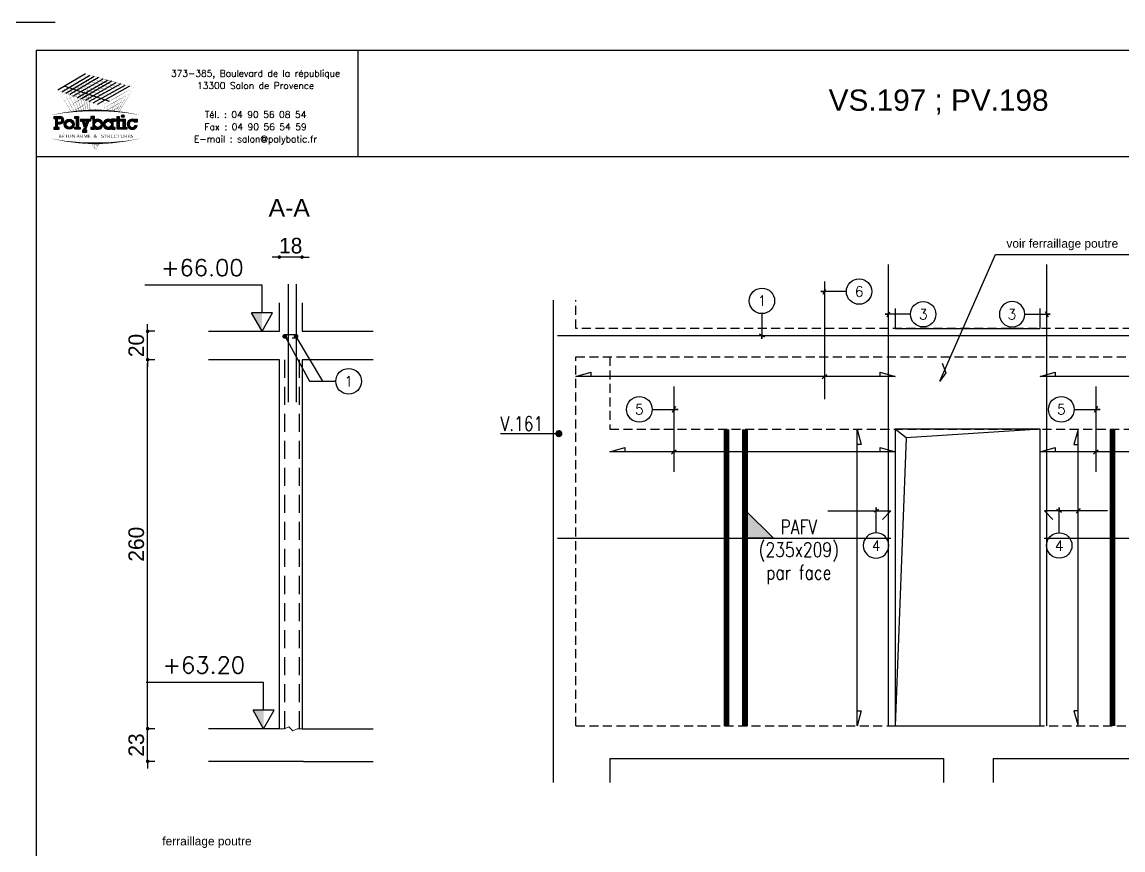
# Model space of a CAD drawing. Header units: metres. Extents: x -5618 to 118954, y -306 to 4637.
# Drawn here: x 106846 to 107621, y 1010 to 1594 of the extents above; entities that cross this region are included whole.
import ezdxf
from ezdxf.enums import TextEntityAlignment as Align

# ---------------------------------------------------------------- set-up
doc = ezdxf.new("R2010")
doc.units = ezdxf.units.M
doc.linetypes.add('CACHE', pattern=[9.525, 6.35, -3.175])
doc.linetypes.add('CACHEX2', pattern=[19.05, 12.7, -6.35])
for name, color, linetype in [('COTATION', 1, 'Continuous'), ('GO-FER-HA', 140, 'Continuous'), ('GO-TEXTE', 9, 'Continuous'), ('K_ENT_M_Building_V.76', 7, 'Continuous'), ('STR_COTATION', 1, 'Continuous'), ('STR_TS', 22, 'Continuous'), ('STR_TS_TXT', 7, 'Continuous'), ('STR_VOI-POT', 6, 'Continuous')]:
    doc.layers.add(name, color=color, linetype=linetype)
doc.layers.add('Kofragna_forma', color=7, linetype='Continuous', lineweight=70)
doc.styles.add('ARIAL', font='ARIAL.TTF')
doc.styles.add('GrDimensions', font='simplex.shx')
doc.styles.add('POLYBATIC', font='TIMES.TTF')
doc.styles.add('schéma', font='simplex.shx')
doc.styles.add('TEXTE', font='romans.shx')
doc.styles.add('TEXTE TS', font='romans.shx', dxfattribs={"width": 0.7, "oblique": 15})
doc.styles.add('TEXTEBA', font='ARIAL.TTF')
doc.dimstyles.new('COUPE-20', dxfattribs={"dimscale": 0.5, "dimtxt": 22, "dimasz": 5, "dimexe": 0.05, "dimexo": 0, "dimgap": 5, "dimtad": 1, "dimdec": 0, "dimdsep": 46, "dimtxsty": 'Standard', "dimblk1": 'DOT', "dimblk2": 'DOT', "dimsah": 1, "dimcen": 0, "dimdle": 150, "dimclrd": 1, "dimclre": 1, "dimclrt": 7, "dimadec": 0, "dimazin": 0, "dimtfac": 1, "dimtdec": 0, "dimtix": 1, "dimtmove": 2, "dimatfit": 3, "dimldrblk": 'DOT', "dimfxl": 0, "dimtvp": 1, "dimtolj": 1, "dimtzin": 0, "dimarcsym": 0})

# ---------------------------------------------------------------- blocks, each defined once
blk = doc.blocks.new('A$C492E529B')
h = blk.add_hatch(color=256)
h.paths.add_polyline_path([(-1.983, 0.1), (-2.083, 0.1), (-2.083, 0.3), (-1.933, 0.3, 1), (-1.933, 0.7), (-2.283, 0.7), (-2.283, 0.6), (-2.183, 0.6), (-2.183, 0.1), (-2.283, 0.1), (-2.283, 0), (-1.983, 0)])
h.paths.add_polyline_path([(-2.083, 0.4), (-2.083, 0.6), (-1.933, 0.6, -1), (-1.933, 0.4)], flags=16)
for color, points in [(256, [(-0.938, 0.7), (-1.138, 0.7), (-1.138, 0.6), (-1.038, 0.6), (-1.038, 0.1), (-1.138, 0.1), (-1.138, 0), (-0.838, 0), (-0.838, 0.1), (-0.938, 0.1)]), (256, [(1.393, 0.55), (1.292, 0.55), (1.292, 0.7), (1.193, 0.7), (1.193, 0.55), (1.093, 0.55), (1.093, 0.45), (1.193, 0.45), (1.193, 0), (1.393, 0), (1.393, 0.1), (1.292, 0.1), (1.292, 0.45), (1.393, 0.45)]), (140, [(1.413, 0.725, 1), (1.563, 0.725, 1)]), (256, [(-0.367, 0.45), (-0.268, 0.45), (-0.268, 0.55), (-0.523, 0.55), (-0.523, 0.45), (-0.473, 0.45), (-0.543, 0.253), (-0.612, 0.45), (-0.562, 0.45), (-0.562, 0.55), (-0.818, 0.55), (-0.818, 0.45), (-0.718, 0.45), (-0.595, 0.101), (-0.648, -0.05), (-0.718, -0.05), (-0.718, -0.15), (-0.468, -0.15), (-0.468, -0.05), (-0.543, -0.05)]), (256, [(1.613, 0.55), (1.413, 0.55), (1.413, 0.45), (1.513, 0.45), (1.513, 0.1), (1.413, 0.1), (1.413, 0), (1.712, 0), (1.712, 0.1), (1.613, 0.1)]), (256, [(2.13, 0.4), (2.283, 0.4), (2.283, 0.55), (2.183, 0.55), (2.183, 0.487, 3.359496), (2.272, 0.2), (2.166, 0.2, -3.125802)])]:
    blk.add_hatch(color=color).paths.add_polyline_path(points)
h = blk.add_hatch(color=256)
h.paths.add_polyline_path([(-0.047, 0.487), (-0.047, 0.7), (-0.248, 0.7), (-0.248, 0.6), (-0.147, 0.6), (-0.147, 0.1), (-0.248, 0.1), (-0.248, 0), (-0.047, 0), (-0.047, 0.063, 2.12132)])
h.paths.add_polyline_path([(-0.047, 0.275, -1), (0.303, 0.275, -1)], flags=16)
h = blk.add_hatch(color=256)
h.paths.add_polyline_path([(-1.158, 0.275, 1), (-1.708, 0.275, 1)])
h.paths.add_polyline_path([(-1.608, 0.275, -1), (-1.258, 0.275, -1)], flags=16)
h = blk.add_hatch(color=256)
h.paths.add_polyline_path([(1.073, 0.1), (0.973, 0.1), (0.973, 0.45), (1.073, 0.45), (1.073, 0.55), (0.873, 0.55), (0.873, 0.487, 2.12132), (0.873, 0.063), (0.873, 0), (1.073, 0)])
h.paths.add_polyline_path([(0.523, 0.275, -1), (0.873, 0.275, -1)], flags=16)
for p, q in [((-0.595, 0.101), (-0.718, 0.45)), ((-0.648, -0.05), (-0.595, 0.101)), ((-0.543, 0.253), (-0.612, 0.45)), ((-0.543, -0.05), (-0.367, 0.45)), ((-0.543, 0.253), (-0.473, 0.45)), ((0.873, 0.55), (0.873, 0.487)), ((1.073, 0.55), (0.873, 0.55)), ((0.873, 0.063), (0.873, 0)), ((0.973, 0.1), (0.973, 0.45)), ((0.973, 0.45), (1.073, 0.45)), ((1.073, 0.1), (0.973, 0.1)), ((1.073, 0.45), (1.073, 0.55)), ((1.073, 0), (1.073, 0.1)), ((2.166, 0.2), (2.272, 0.2)), ((0.873, 0), (1.073, 0))]:
    blk.add_line(p, q)
for points in [[(-2.283, 0.7), (-1.933, 0.7)], [(-2.283, 0.7), (-2.283, 0.6), (-2.183, 0.6), (-2.183, 0.1), (-2.283, 0.1), (-2.283, 0), (-1.983, 0), (-1.983, 0.1), (-2.083, 0.1), (-2.083, 0.3), (-1.933, 0.3)], [(-1.138, 0.7), (-0.938, 0.7), (-0.938, 0.1), (-0.838, 0.1), (-0.838, 0), (-1.138, 0), (-1.138, 0.1), (-1.038, 0.1), (-1.038, 0.6), (-1.138, 0.6), (-1.138, 0.7)], [(-0.248, 0.7), (-0.248, 0.6), (-0.147, 0.6), (-0.147, 0.1), (-0.248, 0.1), (-0.248, 0), (-0.047, 0), (-0.047, 0.063)], [(-0.047, 0.487), (-0.047, 0.7), (-0.248, 0.7)], [(1.093, 0.55), (1.193, 0.55), (1.193, 0.7), (1.292, 0.7), (1.292, 0.55), (1.393, 0.55), (1.393, 0.45), (1.292, 0.45), (1.292, 0.1), (1.393, 0.1), (1.393, 0), (1.193, 0), (1.193, 0.45), (1.093, 0.45)], [(-2.083, 0.4), (-2.083, 0.6), (-1.933, 0.6)], [(-2.083, 0.4), (-1.933, 0.4)], [(-0.818, 0.55), (-0.562, 0.55)], [(-0.818, 0.55), (-0.818, 0.45), (-0.718, 0.45)], [(-0.612, 0.45), (-0.562, 0.45), (-0.562, 0.55)], [(-0.523, 0.55), (-0.268, 0.55), (-0.268, 0.45), (-0.367, 0.45)], [(-0.473, 0.45), (-0.523, 0.45), (-0.523, 0.55)], [(1.093, 0.45), (1.093, 0.55)], [(1.413, 0.45), (1.413, 0.55), (1.613, 0.55), (1.613, 0.1), (1.712, 0.1), (1.712, 0), (1.413, 0), (1.413, 0.1), (1.513, 0.1), (1.513, 0.45), (1.413, 0.45)], [(2.183, 0.487), (2.183, 0.55), (2.283, 0.55), (2.283, 0.4), (2.13, 0.4)], [(-0.648, -0.05), (-0.718, -0.05), (-0.718, -0.15), (-0.468, -0.15), (-0.468, -0.05), (-0.543, -0.05)]]:
    blk.add_lwpolyline(points)
at = {"color": 140}
blk.add_circle((1.488, 0.725), 0.075, dxfattribs=at)
for centre, radius in [((-1.433, 0.275), 0.275), ((-1.433, 0.275), 0.175), ((0.128, 0.275), 0.175), ((0.698, 0.275), 0.175)]:
    blk.add_circle(centre, radius)
for centre, radius, start, end in [((-1.933, 0.5), 0.2, 270, 90), ((-1.933, 0.5), 0.1, 270, 90), ((0.128, 0.275), 0.275, 230.4788, 129.5212), ((0.698, 0.275), 0.275, 50.4788, 309.5212), ((2.008, 0.275), 0.275, 50.4788, 344.17338), ((2.008, 0.275), 0.175, 45.58469, 334.62307)]:
    blk.add_arc(centre, radius, start, end)
blk = doc.blocks.new('POLYBATIC')
at = {"color": 140}
for p, q in [((-0.43, 3.281), (-1.602, 2.578)), ((-1.435, 2.518), (-0.241, 3.228)), ((-1.268, 2.457), (-0.053, 3.175)), ((0.135, 3.121), (-1.101, 2.397)), ((-0.934, 2.337), (0.323, 3.068)), ((-0.767, 2.276), (0.511, 3.015)), ((0.7, 2.962), (-0.6, 2.216)), ((-0.433, 2.156), (0.888, 2.908)), ((1.076, 2.855), (-0.266, 2.095)), ((-1.309, 2.754), (0.586, 2.109)), ((-0.099, 2.035), (1.264, 2.802)), ((1.452, 2.749), (0.067, 1.974))]:
    blk.add_line(p, q, dxfattribs=at)
for points in [[(-1.602, 2.578, 0, 0.0156, 0), (-1.016, 2.93, 0, 0, 0)], [(-1.435, 2.518, 0, 0.0156, 0), (-0.838, 2.873, 0, 0, 0)], [(-1.268, 2.457, 0, 0.0156, 0), (-0.661, 2.816, 0, 0, 0)], [(-0.2, 2.524, 0.0156, 0, 0), (-1.162, 2.842, 0, 0, 0)], [(-0.692, 1.693, 0.0126, 0, 0), (-1.162, 2.842, 0, 0, 0)], [(-1.016, 2.93, 0.0156, 0, 0), (-0.43, 3.281, 0, 0, 0)], [(-0.039, 2.617, 0.0156, 0, 0), (-1.016, 2.93, 0, 0, 0)], [(-0.589, 1.7, 0.0131, 0, 0), (-1.016, 2.93, 0, 0, 0)], [(-0.391, 2.983, 0, 0.0156, 0), (-0.923, 2.663, 0, 0, 0)], [(0.122, 2.71, 0.0156, 0, 0), (-0.869, 3.018, 0, 0, 0)], [(-0.491, 1.706, 0.0136, 0, 0), (-0.869, 3.018, 0, 0, 0)], [(-0.838, 2.873, 0.0156, 0, 0), (-0.241, 3.228, 0, 0, 0)], [(0.283, 2.803, 0.0156, 0, 0), (-0.723, 3.105, 0, 0, 0)], [(-0.398, 1.71, 0.014, 0, 0), (-0.723, 3.105, 0, 0, 0)], [(-0.661, 2.816, 0.0156, 0, 0), (-0.053, 3.175, 0, 0, 0)], [(0.444, 2.896, 0.0156, 0, 0), (-0.576, 3.193, 0, 0, 0)], [(-0.309, 1.714, 0.0145, 0, 0), (-0.576, 3.193, 0, 0, 0)], [(-0.483, 2.759, 0.0156, 0, 0), (0.135, 3.121, 0, 0, 0)], [(0.605, 2.988, 0.0156, 0, 0), (-0.43, 3.281, 0, 0, 0)], [(-0.225, 1.716, 0.0149, 0, 0), (-0.43, 3.281, 0, 0, 0)], [(-0.305, 2.702, 0.0156, 0, 0), (0.323, 3.068, 0, 0, 0)], [(-0.128, 2.646, 0.0156, 0, 0), (0.511, 3.015, 0, 0, 0)], [(0.05, 2.589, 0.0156, 0, 0), (0.7, 2.962, 0, 0, 0)], [(0.227, 2.532, 0.0156, 0, 0), (0.888, 2.908, 0, 0, 0)], [(0.405, 2.475, 0.0156, 0, 0), (1.076, 2.855, 0, 0, 0)], [(1.465, 2.598, 0, 0.0156, 0), (0.444, 2.896, 0, 0, 0)], [(1.641, 2.695, 0, 0.0156, 0), (0.605, 2.988, 0, 0, 0)], [(-0.684, 2.246, 0.0156, 0, 0), (-1.602, 2.578, 0, 0, 0)], [(-1.031, 1.66, 0.0111, 0, 0), (-1.602, 2.578, 0, 0, 0)], [(-1.456, 2.344, 0, 0.0156, 0), (-0.923, 2.663, 0, 0, 0)], [(-0.522, 2.339, 0.0156, 0, 0), (-1.455, 2.666, 0, 0, 0)], [(-0.913, 1.673, 0.0116, 0, 0), (-1.455, 2.666, 0, 0, 0)], [(-1.31, 2.109, 0, 0.0156, 0), (-0.831, 2.397, 0, 0, 0)], [(-0.361, 2.432, 0.0156, 0, 0), (-1.309, 2.754, 0, 0, 0)], [(-0.8, 1.684, 0.0121, 0, 0), (-1.309, 2.754, 0, 0, 0)], [(-1.101, 2.397, 0, 0.0156, 0), (-0.483, 2.759, 0, 0, 0)], [(-0.934, 2.337, 0, 0.0156, 0), (-0.305, 2.702, 0, 0, 0)], [(-0.352, 2.685, 0, 0.0156, 0), (-0.831, 2.397, 0, 0, 0)], [(-0.767, 2.276, 0, 0.0156, 0), (-0.128, 2.646, 0, 0, 0)], [(-0.312, 2.386, 0, 0.0156, 0), (-0.739, 2.131, 0, 0, 0)], [(-0.6, 2.216, 0, 0.0156, 0), (0.05, 2.589, 0, 0, 0)], [(-0.433, 2.156, 0, 0.0156, 0), (0.227, 2.532, 0, 0, 0)], [(0.586, 2.109, 0, 0.0156, 0), (-0.361, 2.432, 0, 0, 0)], [(-0.266, 2.095, 0, 0.0156, 0), (0.405, 2.475, 0, 0, 0)], [(0.762, 2.207, 0, 0.0156, 0), (-0.2, 2.524, 0, 0, 0)], [(-0.099, 2.035, 0, 0.0156, 0), (0.582, 2.418, 0, 0, 0)], [(0.937, 2.305, 0, 0.0156, 0), (-0.039, 2.617, 0, 0, 0)], [(0.067, 1.974, 0, 0.0156, 0), (0.76, 2.362, 0, 0, 0)], [(1.113, 2.402, 0, 0.0156, 0), (0.122, 2.71, 0, 0, 0)], [(1.289, 2.5, 0, 0.0156, 0), (0.283, 2.803, 0, 0, 0)], [(0.582, 2.418, 0.0156, 0, 0), (1.264, 2.802, 0, 0, 0)], [(0.76, 2.362, 0.0156, 0, 0), (1.452, 2.749, 0, 0, 0)], [(0.781, 1.685, 0.00933, 0, 0), (1.113, 2.402, 0, 0, 0)], [(0.852, 2.095, 0.0156, 0, 0), (1.491, 2.45, 0, 0, 0)], [(0.865, 1.678, 0.0103, 0, 0), (1.289, 2.5, 0, 0, 0)], [(0.937, 2.305, 0.0156, 0, 0), (1.641, 2.695, 0, 0, 0)], [(0.942, 1.67, 0.0112, 0, 0), (1.465, 2.598, 0, 0, 0)], [(1.012, 1.663, 0.012, 0, 0), (1.641, 2.695, 0, 0, 0)], [(-1.165, 1.875, 0, 0.0156, 0), (-0.739, 2.131, 0, 0, 0)], [(0.234, 1.914, 0, 0.0156, 0), (-0.684, 2.246, 0, 0, 0)], [(-0.273, 2.088, 0, 0.0156, 0), (-0.646, 1.864, 0, 0, 0)], [(0.41, 2.012, 0, 0.0156, 0), (-0.522, 2.339, 0, 0, 0)], [(0.213, 1.74, 0, 0.0156, 0), (0.852, 2.095, 0, 0, 0)], [(0.21, 1.716, 0.00323, 0, 0), (0.234, 1.914, 0, 0, 0)], [(0.234, 1.914, 0, 0.0156, 0), (0.937, 2.305, 0, 0, 0)], [(0.349, 1.712, 0.00465, 0, 0), (0.41, 2.012, 0, 0, 0)], [(0.447, 1.708, 0.00693, 0.0156, 0), (0.767, 1.886, 0, 0, 0)], [(0.474, 1.706, 0.00597, 0, 0), (0.586, 2.109, 0, 0, 0)], [(0.587, 1.7, 0.00718, 0, 0), (0.762, 2.207, 0, 0, 0)], [(0.68, 1.675, 0.0156, 0, 0), (1.193, 1.96, 0, 0, 0)], [(0.689, 1.693, 0.0083, 0, 0), (0.937, 2.305, 0, 0, 0)], [(0.765, 1.884, 0.0156, 0, 0), (1.342, 2.205, 0, 0, 0)], [(-1.953, 1.508, 0, 0.0781, -0.053843), (0, 1.719, 0, 0, 0)], [(-1.019, 1.641, 0, 0.0156, 0), (-0.646, 1.864, 0, 0, 0)], [(-0.234, 1.79, 0, 0.00638, 0), (-0.365, 1.711, 0, 0.00638, 0)], [(1.953, 1.508, 0, 0.0781, 0.053843), (0, 1.719, 0, 0, 0)], [(0.96, 1.668, 0.00293, 0, 0), (1.044, 1.715, 0, 0, 0)], [(-1.953, 0.523, 0, 0.0781, 0.053843), (0, 0.312, 0, 0, 0)], [(1.953, 0.523, 0, 0.0781, -0.053843), (0, 0.312, 0, 0, 0)], [(0, 0, 0, 0.00381, 0), (-0.195, 0.315, 0, 0.00381, 0)], [(0, 0, 0, 0.00368, 0), (-0.171, 0.314, 0, 0.00368, 0)], [(0, 0, 0, 0.00356, 0), (-0.149, 0.314, 0, 0.00356, 0)], [(0, 0, 0, 0.00345, 0), (-0.128, 0.313, 0, 0.00345, 0)], [(0, 0, 0, 0.00334, 0), (-0.109, 0.313, 0, 0.00334, 0)], [(0, 0, 0, 0.00324, 0), (-0.09, 0.313, 0, 0.00324, 0)], [(0, 0, 0, 0.00315, 0), (-0.073, 0.313, 0, 0.00315, 0)], [(0, 0, 0, 0.00306, 0), (-0.056, 0.313, 0, 0.00306, 0)], [(0, 0, 0, 0.00306, 0), (-0.056, 0.313, 0, 0.00306, 0)], [(0, 0, 0, 0.00298, 0), (-0.041, 0.313, 0, 0.00298, 0)], [(0, 0, 0, 0.0051, 0), (0.038, 0.313, 0, 0.0051, 0)], [(0, 0, 0, 0.00425, 0), (0.127, 0.313, 0, 0.00425, 0)], [(0, 0, 0, 0.00408, 0), (0.145, 0.314, 0, 0.00408, 0)], [(0, 0, 0, 0.00392, 0), (0.162, 0.314, 0, 0.00392, 0)], [(0, 0, 0, 0.00378, 0), (0.177, 0.314, 0, 0.00378, 0)], [(0, 0, 0, 0.00365, 0), (0.191, 0.315, 0, 0.00365, 0)], [(0, 0, 0, 0.00486, 0), (0.064, 0.313, 0, 0.00486, 0)], [(0, 0, 0, 0.00464, 0), (0.087, 0.313, 0, 0.00464, 0)], [(0, 0, 0, 0.00443, 0), (0.108, 0.313, 0, 0.00443, 0)]]:
    blk.add_lwpolyline(points, format="xyseb", dxfattribs=at)
at = {"color": 5, "xscale": 0.78125, "yscale": 0.78125, "zscale": 0.78125}
blk.add_blockref('A$C492E529B', (0, 0.91), dxfattribs=at)
at = {"lineweight": 60, "style": 'POLYBATIC'}
for s, p in [('BÉTON ARMÉ', (-1.587, 0.547)), ('STRUCTURES', (0.24, 0.547))]:
    blk.add_text(s, height=0.1406, dxfattribs=at).set_placement(p)
at = {"color": 140, "style": 'POLYBATIC'}
blk.add_text('&', height=0.141, dxfattribs=at).set_placement((0, 0.547), align=Align.CENTER)
blk = doc.blocks.new('ime')
at = {"layer": 'COTATION', "const_width": 2.5}
blk.add_lwpolyline([(1.25, 0, -1), (-1.25, 0, -1)], format="xyb", close=True, dxfattribs=at)
at = {"layer": 'COTATION'}
blk.add_lwpolyline([(41.09, 0), (0, 0)], dxfattribs=at)
at = {"layer": 'COTATION', "color": 7, "style": 'TEXTE TS', "width": 0.8}
blk.add_attdef('NAME', (9.08, 2), '', height=10, dxfattribs=at)
blk = doc.blocks.new('_DOT')
at = {"color": 0, "linetype": 'ByBlock'}
blk.add_line((-0.5, 0), (-1, 0), dxfattribs=at)
at = {"color": 0, "linetype": 'ByBlock', "const_width": 0.5}
blk.add_lwpolyline([(-0.25, 0, 1), (0.25, 0, 1)], format="xyb", close=True, dxfattribs=at)
blk = doc.blocks.new('*D1292')
at = {"layer": 'COTATION', "color": 1, "lineweight": -2, "ltscale": 4.5}
for p, q in [((106939.08, 1095.79), (106934.05, 1095.79)), ((106934.08, 1098.29), (106934.08, 1100.79)), ((106934.08, 1072.79), (106934.08, 1095.79)), ((106939.08, 1072.79), (106934.05, 1072.79)), ((106934.08, 1070.29), (106934.08, 1067.79))]:
    blk.add_line(p, q, dxfattribs=at)
at = {"layer": 'DEFPOINTS', "color": 0, "lineweight": -3, "ltscale": 4.5}
for p in [(106934.08, 1095.79), (106976.85, 1095.79), (106976.85, 1072.79)]:
    blk.add_point(p, dxfattribs=at)
at = {"layer": 'COTATION', "color": 1, "lineweight": -2, "ltscale": 4.5, "xscale": 2.5, "yscale": 2.5, "zscale": 2.5}
for p, rotation in [((106934.08, 1095.79), 270), ((106934.08, 1072.79), 90)]:
    blk.add_blockref('_DOT', p, dxfattribs=dict(at, rotation=rotation))
at = {"layer": 'COTATION', "color": 7, "lineweight": -3, "ltscale": 4.5, "insert": (106926.08, 1084.29), "char_height": 11, "attachment_point": 5, "rotation": 90}
blk.add_mtext('\\A1;23', dxfattribs=at)
blk = doc.blocks.new('*D1293')
at = {"layer": 'COTATION', "color": 1, "lineweight": -2, "ltscale": 4.5}
for p, q in [((106939.08, 1355.79), (106934.05, 1355.79)), ((106934.08, 1098.29), (106934.08, 1353.29)), ((106939.08, 1095.79), (106934.05, 1095.79))]:
    blk.add_line(p, q, dxfattribs=at)
at = {"layer": 'DEFPOINTS', "color": 0, "lineweight": -3, "ltscale": 4.5}
for p in [(106934.08, 1355.79), (106976.85, 1355.79), (106976.85, 1095.79)]:
    blk.add_point(p, dxfattribs=at)
at = {"layer": 'COTATION', "color": 1, "lineweight": -2, "ltscale": 4.5, "xscale": 2.5, "yscale": 2.5, "zscale": 2.5}
for p, rotation in [((106934.08, 1355.79), 90), ((106934.08, 1095.79), 270)]:
    blk.add_blockref('_DOT', p, dxfattribs=dict(at, rotation=rotation))
at = {"layer": 'COTATION', "color": 7, "lineweight": -3, "ltscale": 4.5, "insert": (106926.08, 1225.79), "char_height": 11, "attachment_point": 5, "rotation": 90}
blk.add_mtext('\\A1;260', dxfattribs=at)
blk = doc.blocks.new('*D1294')
at = {"layer": 'COTATION', "color": 1, "lineweight": -2, "ltscale": 4.5}
for p, q in [((106934.08, 1378.29), (106934.08, 1380.79)), ((106939.08, 1375.79), (106934.05, 1375.79)), ((106934.08, 1355.79), (106934.08, 1375.79)), ((106939.08, 1355.79), (106934.05, 1355.79)), ((106934.08, 1353.29), (106934.08, 1350.79))]:
    blk.add_line(p, q, dxfattribs=at)
at = {"layer": 'DEFPOINTS', "color": 0, "lineweight": -3, "ltscale": 4.5}
for p in [(106934.08, 1375.79), (106976.85, 1375.79), (106976.85, 1355.79)]:
    blk.add_point(p, dxfattribs=at)
at = {"layer": 'COTATION', "color": 1, "lineweight": -2, "ltscale": 4.5, "xscale": 2.5, "yscale": 2.5, "zscale": 2.5}
for p, rotation in [((106934.08, 1375.79), 270), ((106934.08, 1355.79), 90)]:
    blk.add_blockref('_DOT', p, dxfattribs=dict(at, rotation=rotation))
at = {"layer": 'COTATION', "color": 7, "lineweight": -3, "ltscale": 4.5, "insert": (106926.08, 1365.79), "char_height": 11, "attachment_point": 5, "rotation": 90}
blk.add_mtext('\\A1;20', dxfattribs=at)
blk = doc.blocks.new('*D1295')
at = {"layer": 'DEFPOINTS', "color": 0, "lineweight": -3, "ltscale": 4.5}
for p in [(107026.85, 1428.07), (107026.85, 1395.79, 187.69), (107042.85, 1395.79, 187.69)]:
    blk.add_point(p, dxfattribs=at)
at = {"layer": 'STR_COTATION', "color": 1, "lineweight": -2, "ltscale": 4.5}
for p, q in [((107024.35, 1428.07), (107021.85, 1428.07)), ((107026.85, 1428.08), (107026.85, 1428.09)), ((107042.85, 1428.07), (107026.85, 1428.07)), ((107042.85, 1428.08), (107042.85, 1428.09)), ((107045.35, 1428.07), (107047.85, 1428.07))]:
    blk.add_line(p, q, dxfattribs=at)
at = {"layer": 'STR_COTATION', "color": 1, "lineweight": -2, "ltscale": 4.5, "xscale": 2.5, "yscale": 2.5, "zscale": 2.5}
blk.add_blockref('_DOT', (107026.85, 1428.07), dxfattribs=at)
at = {"layer": 'STR_COTATION', "color": 1, "lineweight": -2, "ltscale": 4.5, "xscale": 2.5, "yscale": 2.5, "zscale": 2.5, "rotation": 180}
blk.add_blockref('_DOT', (107042.85, 1428.07), dxfattribs=at)
at = {"layer": 'STR_COTATION', "color": 7, "lineweight": -3, "ltscale": 4.5, "insert": (107034.85, 1436.07), "char_height": 11, "attachment_point": 5}
blk.add_mtext('\\A1;18', dxfattribs=at)
blk = doc.blocks.new('mrega')
at = {"layer": 'STR_TS_TXT', "style": 'TEXTE TS', "width": 0.8}
for tag, p in [('ST10', (14.48, 0)), ('DIM', (14.48, -16)), ('NOTE', (14.48, -32))]:
    blk.add_attdef(tag, text='', height=10, dxfattribs=at).set_placement(p, align=Align.CENTER)
blk = doc.blocks.new('A$C6F247267')
blk.add_hatch(color=256).paths.add_polyline_path([(0, -0.2), (-0.2, 0), (0, 0)])
blk.add_lwpolyline([(-0.2, 0), (0, 0), (0, -0.2), (-0.2, 0)])

msp = doc.modelspace()

# ---------------------------------------------------------------- linework, layer by layer
at = {"color": 7, "linetype": 'Continuous', "lineweight": -3}
for p, q in [((107022.02, 1388.79, 187.69), (107007.27, 1388.79, 187.69)), ((107014.65, 1375.79, 187.69), (107007.27, 1388.79, 187.69)), ((107022.02, 1388.79, 187.69), (107007.27, 1388.79, 187.69)), ((107014.65, 1375.79, 187.69), (107007.27, 1388.79, 187.69)), ((107014.65, 1375.79, 187.69), (107022.02, 1388.79, 187.69)), ((107014.65, 1375.79, 187.69), (107022.02, 1388.79, 187.69)), ((107023.08, 1108.79, 187.69), (107008.33, 1108.79, 187.69)), ((107015.71, 1095.79, 187.69), (107008.33, 1108.79, 187.69)), ((107023.08, 1108.79, 187.69), (107008.33, 1108.79, 187.69)), ((107015.71, 1095.79, 187.69), (107008.33, 1108.79, 187.69)), ((107015.71, 1095.79, 187.69), (107023.08, 1108.79, 187.69)), ((107015.71, 1095.79, 187.69), (107023.08, 1108.79, 187.69))]:
    msp.add_line(p, q, dxfattribs=at)
for points in [[(106835.57, 1560.38), (106835.57, 1593.71), (106868.9, 1593.71)], [(107082.21, 1573.71), (107082.21, 1498.77)], [(108215.43, 1498.77), (106855.57, 1498.77)]]:
    msp.add_lwpolyline(points)
msp.add_lwpolyline([(106855.57, 1573.71), (106855.57, 623.81), (108215.43, 623.81), (108215.43, 1573.71)], close=True)
at = {"lineweight": 18, "elevation": 187.69}
msp.add_lwpolyline([(107042.85, 1095.79), (107039.39, 1095.79), (107036.37, 1094.36), (107033.62, 1097.13), (107030.46, 1095.79), (107026.85, 1095.79)], dxfattribs=at)
at = {"color": 7, "linetype": 'Continuous', "lineweight": -3}
for points in [[(107007.27, 1388.79, 187.69), (107014.65, 1375.79, 187.69), (107014.65, 1388.76, 187.69)], [(107007.27, 1388.79, 187.69), (107014.65, 1375.79, 187.69), (107014.65, 1388.76, 187.69)], [(107008.33, 1108.79, 187.69), (107015.71, 1095.79, 187.69), (107015.71, 1108.75, 187.69)], [(107008.33, 1108.79, 187.69), (107015.71, 1095.79, 187.69), (107015.71, 1108.75, 187.69)]]:
    msp.add_solid(points, dxfattribs=at)
at = {"layer": 'COTATION'}
for p, q in [((107409.14, 1342.49, 281.53), (107412.5, 1345.44, 281.53)), ((107303.09, 1289.37, 281.53), (107306.45, 1292.32, 281.53)), ((107600.35, 1289.37, 281.53), (107603.7, 1292.32, 281.53)), ((107588.37, 1247.62, 375.38), (107591.32, 1250.97, 375.38))]:
    msp.add_line(p, q, dxfattribs=at)
at = {"layer": 'COTATION', "elevation": 281.53}
for points in [[(107450.16, 1343.97), (107450.16, 1346.97), (107460.72, 1343.97), (107235.72, 1343.97), (107246.28, 1346.97), (107246.28, 1343.97)], [(107931.07, 1343.97), (107931.07, 1346.97), (107941.63, 1343.97), (107562.72, 1343.97), (107573.28, 1346.97), (107573.28, 1343.97)], [(107433.82, 1108.35), (107436.82, 1108.35), (107433.82, 1097.79), (107433.82, 1306.54), (107436.82, 1295.98), (107433.82, 1295.98)], [(107589.62, 1108.35), (107586.62, 1108.35), (107589.62, 1097.79), (107589.62, 1306.54), (107586.62, 1295.98), (107589.62, 1295.98)], [(107450.16, 1290.85), (107450.16, 1293.85), (107460.72, 1290.85), (107259.72, 1290.85), (107270.28, 1293.85), (107270.28, 1290.85)], [(107768.16, 1290.85), (107768.16, 1293.85), (107778.72, 1290.85), (107562.72, 1290.85), (107573.28, 1293.85), (107573.28, 1290.85)]]:
    msp.add_lwpolyline(points, dxfattribs=at)
at = {"layer": 'GO-FER-HA'}
for points, elevation in [([(107426.29, 1403.84, -512.322006), (107426.29, 1403.77), (107408.42, 1403.77), (107410.82, 1403.77), (107409.92, 1402.07), (107411.72, 1405.47)], 281.53), ([(107366.77, 1388.26, -512.322006), (107366.84, 1388.26), (107366.84, 1370.39), (107366.84, 1372.79), (107368.53, 1371.9), (107365.14, 1373.69)], 281.53), ([(107471.44, 1387.84, -512.322006), (107471.44, 1387.77), (107453.57, 1387.77), (107455.97, 1387.77), (107455.08, 1386.07), (107456.87, 1389.47)], 375.38), ([(107552, 1387.84, 512.322006), (107552, 1387.77), (107569.87, 1387.77), (107567.47, 1387.77), (107568.36, 1386.07), (107566.57, 1389.47)], 375.38), ([(107447.16, 1233.83, 512.322006), (107447.23, 1233.83), (107447.23, 1251.69), (107447.23, 1249.29), (107448.93, 1250.19), (107445.53, 1248.4)], 375.38), ([(107576.28, 1233.83, -512.322006), (107576.21, 1233.83), (107576.21, 1251.69), (107576.21, 1249.29), (107574.51, 1250.19), (107577.91, 1248.4)], 375.38)]:
    msp.add_lwpolyline(points, format="xyb", dxfattribs=dict(at, elevation=elevation))
for points, elevation in [([(107030.86, 1372.22), (107048.01, 1340.59), (107066.59, 1340.59)], 93.84), ([(107038.56, 1372.22), (107057.34, 1340.59), (107066.59, 1340.59)], 93.84), ([(107289.52, 1320.8), (107307.77, 1320.8), (107304.77, 1320.8), (107305.89, 1322.92), (107303.65, 1318.67)], 281.53), ([(107586.78, 1320.8), (107605.02, 1320.8), (107602.02, 1320.8), (107603.15, 1322.92), (107600.9, 1318.67)], 281.53)]:
    msp.add_lwpolyline(points, dxfattribs=dict(at, elevation=elevation))
for centre in [(107075.65, 1340.59, 93.84), (107280.47, 1320.8, 281.53), (107577.72, 1320.8, 281.53)]:
    msp.add_circle(centre, 9.06, dxfattribs=at)
at = {"layer": 'GO-TEXTE', "color": 2}
msp.add_lwpolyline([(107493.75, 1353.3), (107496.25, 1346.48), (107492.03, 1340.78), (107531.25, 1430.02), (107628.02, 1430.02)], dxfattribs=at)
at = {"layer": 'K_ENT_M_Building_V.76', "color": 30, "linetype": 'Continuous', "lineweight": -3}
for p, q in [((107008.15, 1408.29, 187.69), (106932.01, 1408.29, 187.69)), ((107008.15, 1408.29, 187.69), (106932.01, 1408.29, 187.69)), ((107014.65, 1408.29, 187.69), (107008.15, 1408.29, 187.69)), ((107014.65, 1408.29, 187.69), (107008.15, 1408.29, 187.69)), ((107014.65, 1388.79, 187.69), (107014.65, 1408.29, 187.69)), ((107014.65, 1388.79, 187.69), (107014.65, 1408.29, 187.69)), ((107009.21, 1128.29, 187.69), (106933.06, 1128.29, 187.69)), ((107009.21, 1128.29, 187.69), (106933.06, 1128.29, 187.69)), ((107015.71, 1128.29, 187.69), (107009.21, 1128.29, 187.69)), ((107015.71, 1128.29, 187.69), (107009.21, 1128.29, 187.69)), ((107015.71, 1108.79, 187.69), (107015.71, 1128.29, 187.69)), ((107015.71, 1108.79, 187.69), (107015.71, 1128.29, 187.69))]:
    msp.add_line(p, q, dxfattribs=at)
at = {"layer": 'Kofragna_forma', "color": 4, "lineweight": -3}
for p, q in [((107219.72, 1397.79, 281.53), (107219.72, 1158.79, 281.53)), ((107026.85, 1375.79, 187.69), (107026.85, 1395.79, 187.69)), ((107042.85, 1395.79, 187.69), (107042.85, 1375.79, 187.69)), ((106976.85, 1375.79, 187.69), (107026.85, 1375.79, 187.69)), ((107042.85, 1375.79, 281.53), (107092.85, 1375.79, 281.53)), ((107026.85, 1355.79, 187.69), (106976.85, 1355.79, 187.69)), ((107026.85, 1095.79, 187.69), (107026.85, 1355.79, 187.69)), ((107042.85, 1355.79, 187.69), (107042.85, 1095.79, 187.69)), ((107092.85, 1355.79, 281.53), (107042.85, 1355.79, 281.53)), ((107219.72, 1158.79, 281.53), (107219.72, 1057.79, 281.53)), ((107026.85, 1095.79, 187.69), (106976.85, 1095.79, 187.69)), ((107042.85, 1095.79, 187.69), (107092.85, 1095.79, 187.69)), ((107043.85, 1072.79, 187.69), (106976.85, 1072.79, 187.69)), ((107043.85, 1072.79, 187.69), (107092.85, 1072.79, 187.69)), ((107259.72, 1074.79, 281.53), (107494.72, 1074.79, 281.53)), ((107259.72, 1074.79, 281.53), (107259.72, 1057.79, 281.53)), ((107494.72, 1074.79, 281.53), (107494.72, 1057.79, 281.53)), ((107529.72, 1074.79, 281.53), (107529.72, 1057.79, 281.53)), ((107529.72, 1074.79, 281.53), (107778.72, 1074.79, 281.53))]:
    msp.add_line(p, q, dxfattribs=at)
at = {"layer": 'Kofragna_forma', "linetype": 'CACHE', "lineweight": -3}
for p, q in [((107235.72, 1377.79, 281.53), (107235.72, 1397.79, 281.53)), ((107941.67, 1377.79, 281.53), (107235.72, 1377.79, 281.53)), ((107235.72, 1097.79, 281.53), (107235.72, 1357.79, 281.53)), ((107235.72, 1357.79, 281.53), (107941.67, 1357.79, 281.53)), ((107235.72, 1097.79, 281.53), (107941.67, 1097.79, 281.53))]:
    msp.add_line(p, q, dxfattribs=at)
at = {"layer": 'Kofragna_forma', "color": 4, "lineweight": -3, "elevation": 281.53}
for points in [[(107460.72, 1391.79), (107460.72, 1377.79), (107562.72, 1377.79), (107562.72, 1391.79)], [(107562.72, 1306.79), (107460.72, 1306.79), (107460.72, 1097.79), (107562.72, 1097.79), (107562.72, 1306.79)], [(107562.72, 1306.79), (107468.37, 1300.67), (107460.72, 1097.79)], [(107468.37, 1300.67), (107460.72, 1306.79)]]:
    msp.add_lwpolyline(points, dxfattribs=at)
at = {"layer": 'Kofragna_forma', "linetype": 'CACHE', "lineweight": -3, "elevation": 281.53}
msp.add_lwpolyline([(107259.72, 1357.79), (107259.72, 1306.79), (107778.72, 1306.79), (107778.72, 1357.79)], dxfattribs=at)
at = {"layer": 'STR_TS', "color": 3}
for p, q in [((107222.72, 1230.1, 281.53), (107457.72, 1230.1, 281.53)), ((107565.72, 1230.1, 281.53), (107805.72, 1230.1, 375.38))]:
    msp.add_line(p, q, dxfattribs=at)
at = {"layer": 'STR_TS', "linetype": 'ByBlock', "ltscale": 2, "const_width": 4}
for points, elevation in [([(107341.74, 1097.79), (107341.74, 1306.79)], 187.69), ([(107613.76, 1097.79), (107613.76, 1306.79)], 281.53)]:
    msp.add_lwpolyline(points, dxfattribs=dict(at, elevation=elevation))
at = {"layer": 'STR_TS', "linetype": 'CACHE', "ltscale": 2, "const_width": 4, "elevation": 187.69}
msp.add_lwpolyline([(107354.88, 1097.79), (107354.88, 1306.79)], dxfattribs=at)
at = {"layer": 'STR_VOI-POT'}
for p, q in [((107455.97, 1097.79, 281.53), (107455.97, 1422.79, 281.53)), ((107567.47, 1097.79, 281.53), (107567.47, 1422.79, 281.53)), ((107410.82, 1410.96, 281.53), (107410.82, 1327.96, 281.53)), ((107222.72, 1372.74, 281.53), (107956.77, 1372.74, 281.53)), ((107304.77, 1336.79, 281.53), (107304.77, 1276.79, 281.53)), ((107602.02, 1336.79, 281.53), (107602.02, 1276.79, 281.53))]:
    msp.add_line(p, q, dxfattribs=at)
at = {"layer": 'STR_VOI-POT', "color": 3}
for p, q in [((107033.08, 1408.96, 187.69), (107033.08, 1325.96, 187.69)), ((107038.8, 1408.96, 187.69), (107038.8, 1325.96, 187.69))]:
    msp.add_line(p, q, dxfattribs=at)
at = {"layer": 'STR_VOI-POT', "const_width": 1.44, "elevation": 93.84}
for points in [[(107030.14, 1372.22, -1), (107031.58, 1372.22, -1)], [(107037.69, 1372.22, -1), (107039.13, 1372.22, -1)]]:
    msp.add_lwpolyline(points, format="xyb", close=True, dxfattribs=at)
at = {"layer": 'STR_VOI-POT', "elevation": 93.84}
msp.add_lwpolyline([(107033.48, 1370.92), (107030.86, 1370.92, -0.414214), (107029.55, 1372.22), (107029.55, 1372.31, -0.414214), (107030.86, 1373.62), (107038.41, 1373.62, -0.431995), (107039.72, 1372.22), (107039.72, 1372.22, -0.414214), (107038.41, 1370.92), (107035.8, 1370.92)], format="xyb", dxfattribs=at)
at = {"layer": 'STR_VOI-POT', "color": 1, "linetype": 'CACHEX2', "elevation": 187.69}
for points in [[(107030.49, 1355.79), (107030.49, 1095.79)], [(107040.76, 1355.79), (107040.75, 1095.79)]]:
    msp.add_lwpolyline(points, dxfattribs=at)
at = {"layer": 'STR_VOI-POT', "elevation": 375.38}
for points in [[(107413.3, 1249.29), (107457.63, 1249.29), (107451.65, 1243.31)], [(107610.14, 1249.29), (107565.81, 1249.29), (107571.79, 1243.31)]]:
    msp.add_lwpolyline(points, dxfattribs=at)

# ---------------------------------------------------------------- block references
at = {"xscale": 16.49835000000894, "yscale": 16.49834999989253, "zscale": 16.49835000000003}
msp.add_blockref('POLYBATIC', (106897.33, 1503.09), dxfattribs=at)
at = {"layer": 'COTATION'}
ref = msp.add_blockref('ime', (107223.79, 1303.69, 281.53), dxfattribs=dict(at, xscale=-1))
ref.add_attrib('NAME', 'V.161', (107182.57, 1305.69, 281.53), dxfattribs={"color": 7, "height": 10, "style": 'TEXTE TS', "width": 0.8})
at = {"layer": 'STR_TS', "xscale": 100, "yscale": 100, "zscale": 100, "rotation": 180}
msp.add_blockref('A$C6F247267', (107354.88, 1230.1, 210.23), dxfattribs=at)
at = {"layer": 'STR_TS_TXT'}
msp.add_blockref('mrega', (107378.27, 1232.93, 375.38), dxfattribs=at).add_auto_attribs({'NOTE': 'par face', 'ST10': 'PAFV', 'DIM': '(235x209)'})

# ---------------------------------------------------------------- texts
at = {"style": 'schéma'}
for s, p in [('373-385, Boulevard de la république', (107010.09, 1555.18)), ('13300 Salon de Provence', (107010.09, 1546.55)), ('Tél. : 04 90 56 08 54', (107010.09, 1526.16)), ('Fax : 04 90 56 54 59', (107010.09, 1517.53)), ('E-mail : salon@polybatic.fr', (107010.09, 1508.9))]:
    msp.add_text(s, height=4.6662, dxfattribs=at).set_placement(p, align=Align.CENTER)
at = {"style": 'ARIAL'}
msp.add_text('VS.197 ; PV.198', height=15, dxfattribs=at).set_placement((107413.82, 1531.17, 93.84))
at = {"layer": 'GO-FER-HA', "style": 'TEXTE'}
for s, p in [('6', (107435.34, 1403.77, 375.53)), ('1', (107366.84, 1397.32, 375.53)), ('3', (107480.5, 1387.77, 469.38)), ('5', (107280.47, 1320.8, 375.53)), ('5', (107577.72, 1320.8, 375.53)), ('4', (107576.21, 1224.77, 469.38))]:
    msp.add_text(s, height=7.2, rotation=360, dxfattribs=at).set_placement(p, align=Align.MIDDLE_CENTER)
for s, p in [('3', (107542.94, 1387.77, 469.38)), ('1', (107075.65, 1340.59, 93.84)), ('4', (107447.23, 1224.77, 469.38))]:
    msp.add_text(s, height=7.2, dxfattribs=at).set_placement(p, align=Align.MIDDLE_CENTER)
at = {"layer": 'GO-TEXTE', "style": 'TEXTEBA'}
msp.add_text('A-A', height=12.497, dxfattribs=at).set_placement((107019.26, 1456.62, 187.69))
at = {"layer": 'GO-TEXTE', "lineweight": -3, "style": 'ARIAL'}
for s, p in [('voir ferraillage poutre', (107539.05, 1434.71)), ('ferraillage poutre', (106944.4, 1013.6))]:
    msp.add_text(s, height=6, dxfattribs=at).set_placement(p)
at = {"layer": 'K_ENT_M_Building_V.76', "color": 0, "linetype": 'Continuous', "lineweight": -3, "char_height": 11.7, "attachment_point": 9, "style": 'GrDimensions'}
for s, insert in [('+66.00', (107001.65, 1414.79, 187.69)), ('\\A1;+63.20', (107002.71, 1134.79, 187.69))]:
    msp.add_mtext(s, dxfattribs=dict(at, insert=insert))

# ---------------------------------------------------------------- dimensions: what is measured, and where the dimension line sits
at = {"layer": 'COTATION', "lineweight": -3, "ltscale": 4.5}
for base, p1, p2, picture, middle in [((106934.08, 1375.79, 93.84), (106976.85, 1355.79, 93.84), (106976.85, 1375.79, 93.84), '*D1294', (106926.08, 1365.79, 93.84)), ((106934.08, 1355.79, 93.84), (106976.85, 1095.79, 93.84), (106976.85, 1355.79, 93.84), '*D1293', (106926.08, 1225.79, 93.84)), ((106934.08, 1095.79, 93.84), (106976.85, 1072.79, 93.84), (106976.85, 1095.79, 93.84), '*D1292', (106926.08, 1084.29, 93.84))]:
    dim = msp.add_linear_dim(base=base, p1=p1, p2=p2, angle=90, dimstyle='COUPE-20', dxfattribs=at)
    dim.commit()
    dim.dimension.update_dxf_attribs({"geometry": picture, "text_midpoint": middle})
at = {"layer": 'STR_COTATION', "lineweight": -3, "ltscale": 4.5}
dim = msp.add_linear_dim(base=(107026.85, 1428.07), p1=(107042.85, 1395.79, 187.69), p2=(107026.85, 1395.79, 187.69), angle=180, text='18', dimstyle='COUPE-20', override={"dimfxl": 0.1}, dxfattribs=at)
dim.commit()
dim.dimension.update_dxf_attribs({"geometry": '*D1295', "text_midpoint": (107034.85, 1436.07)})

doc.saveas('drawing.dxf')
